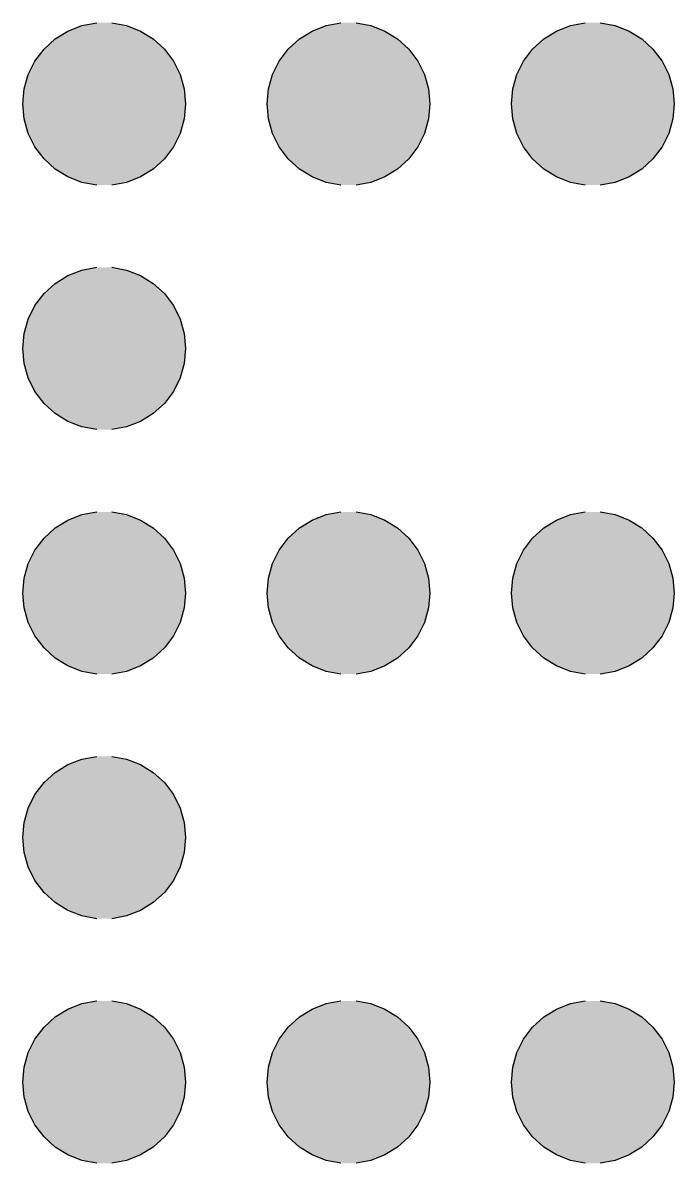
# Model space of a CAD drawing. Extents: x 2971.5 to 3014.5, y 1395.2 to 1402.2.
# Drawn here: x 2983.53 to 2987.53, y 1395.22 to 1402.22 of the extents above; entities that cross this region are included whole.
import ezdxf

# ---------------------------------------------------------------- set-up
doc = ezdxf.new("R2010")
doc.units = 0
doc.layers.add('E', color=7, linetype='CONTINUOUS')

# ---------------------------------------------------------------- blocks, each defined once
blk = doc.blocks.new('*U9')
at = {"layer": 'E', "linetype": 'CONTINUOUS'}
for p, q in [((2983.7249, 1402.1163), (2983.8033, 1402.1649)), ((2983.8033, 1402.1649), (2983.8894, 1402.1982)), ((2983.8894, 1402.1982), (2983.9801, 1402.2152)), ((2984.0723, 1402.2152), (2984.163, 1402.1982)), ((2984.163, 1402.1982), (2984.2491, 1402.1649)), ((2984.2491, 1402.1649), (2984.3275, 1402.1163)), ((2985.2249, 1402.1163), (2985.3033, 1402.1649)), ((2985.3033, 1402.1649), (2985.3894, 1402.1982)), ((2985.3894, 1402.1982), (2985.4801, 1402.2152)), ((2985.5723, 1402.2152), (2985.663, 1402.1982)), ((2985.663, 1402.1982), (2985.7491, 1402.1649)), ((2985.7491, 1402.1649), (2985.8275, 1402.1163)), ((2986.7249, 1402.1163), (2986.8033, 1402.1649)), ((2986.8033, 1402.1649), (2986.8894, 1402.1982)), ((2986.8894, 1402.1982), (2986.9801, 1402.2152)), ((2987.0723, 1402.2152), (2987.163, 1402.1982)), ((2987.163, 1402.1982), (2987.2491, 1402.1649)), ((2987.2491, 1402.1649), (2987.3275, 1402.1163)), ((2983.6567, 1402.0542), (2983.7249, 1402.1163)), ((2984.3275, 1402.1163), (2984.3957, 1402.0542)), ((2985.1567, 1402.0542), (2985.2249, 1402.1163)), ((2985.8275, 1402.1163), (2985.8957, 1402.0542)), ((2986.6567, 1402.0542), (2986.7249, 1402.1163)), ((2987.3275, 1402.1163), (2987.3957, 1402.0542)), ((2983.6011, 1401.9805), (2983.6567, 1402.0542)), ((2984.3957, 1402.0542), (2984.4513, 1401.9805)), ((2985.1011, 1401.9805), (2985.1567, 1402.0542)), ((2985.8957, 1402.0542), (2985.9513, 1401.9805)), ((2986.6011, 1401.9805), (2986.6567, 1402.0542)), ((2987.3957, 1402.0542), (2987.4513, 1401.9805)), ((2983.56, 1401.8979), (2983.6011, 1401.9805)), ((2984.4513, 1401.9805), (2984.4924, 1401.8979)), ((2985.06, 1401.8979), (2985.1011, 1401.9805)), ((2985.9513, 1401.9805), (2985.9924, 1401.8979)), ((2986.56, 1401.8979), (2986.6011, 1401.9805)), ((2987.4513, 1401.9805), (2987.4924, 1401.8979)), ((2983.5347, 1401.8092), (2983.56, 1401.8979)), ((2984.4924, 1401.8979), (2984.5177, 1401.8092)), ((2985.0347, 1401.8092), (2985.06, 1401.8979)), ((2985.9924, 1401.8979), (2986.0177, 1401.8092)), ((2986.5347, 1401.8092), (2986.56, 1401.8979)), ((2987.4924, 1401.8979), (2987.5177, 1401.8092)), ((2983.5262, 1401.7173), (2983.5347, 1401.8092)), ((2984.5177, 1401.8092), (2984.5262, 1401.7173)), ((2985.0262, 1401.7173), (2985.0347, 1401.8092)), ((2986.0177, 1401.8092), (2986.0262, 1401.7173)), ((2986.5262, 1401.7173), (2986.5347, 1401.8092)), ((2987.5177, 1401.8092), (2987.5262, 1401.7173)), ((2983.5347, 1401.6254), (2983.5262, 1401.7173)), ((2984.5262, 1401.7173), (2984.5177, 1401.6254)), ((2985.0347, 1401.6254), (2985.0262, 1401.7173)), ((2986.0262, 1401.7173), (2986.0177, 1401.6254)), ((2986.5347, 1401.6254), (2986.5262, 1401.7173)), ((2987.5262, 1401.7173), (2987.5177, 1401.6254)), ((2983.56, 1401.5367), (2983.5347, 1401.6254)), ((2984.5177, 1401.6254), (2984.4924, 1401.5367)), ((2985.06, 1401.5367), (2985.0347, 1401.6254)), ((2986.0177, 1401.6254), (2985.9924, 1401.5367)), ((2986.56, 1401.5367), (2986.5347, 1401.6254)), ((2987.5177, 1401.6254), (2987.4924, 1401.5367)), ((2983.6011, 1401.4541), (2983.56, 1401.5367)), ((2984.4924, 1401.5367), (2984.4513, 1401.4541)), ((2985.1011, 1401.4541), (2985.06, 1401.5367)), ((2985.9924, 1401.5367), (2985.9513, 1401.4541)), ((2986.6011, 1401.4541), (2986.56, 1401.5367)), ((2987.4924, 1401.5367), (2987.4513, 1401.4541)), ((2983.6567, 1401.3805), (2983.6011, 1401.4541)), ((2984.4513, 1401.4541), (2984.3957, 1401.3805)), ((2985.1567, 1401.3805), (2985.1011, 1401.4541)), ((2985.9513, 1401.4541), (2985.8957, 1401.3805)), ((2986.6567, 1401.3805), (2986.6011, 1401.4541)), ((2987.4513, 1401.4541), (2987.3957, 1401.3805)), ((2983.7249, 1401.3183), (2983.6567, 1401.3805)), ((2983.8033, 1401.2697), (2983.7249, 1401.3183)), ((2984.3275, 1401.3183), (2984.2491, 1401.2697)), ((2984.3957, 1401.3805), (2984.3275, 1401.3183)), ((2985.2249, 1401.3183), (2985.1567, 1401.3805)), ((2985.3033, 1401.2697), (2985.2249, 1401.3183)), ((2985.8275, 1401.3183), (2985.7491, 1401.2697)), ((2985.8957, 1401.3805), (2985.8275, 1401.3183)), ((2986.7249, 1401.3183), (2986.6567, 1401.3805)), ((2986.8033, 1401.2697), (2986.7249, 1401.3183)), ((2987.3275, 1401.3183), (2987.2491, 1401.2697)), ((2987.3957, 1401.3805), (2987.3275, 1401.3183)), ((2983.8894, 1401.2364), (2983.8033, 1401.2697)), ((2984.2491, 1401.2697), (2984.163, 1401.2364)), ((2985.3894, 1401.2364), (2985.3033, 1401.2697)), ((2985.7491, 1401.2697), (2985.663, 1401.2364)), ((2986.8894, 1401.2364), (2986.8033, 1401.2697)), ((2987.2491, 1401.2697), (2987.163, 1401.2364)), ((2983.9801, 1401.2194), (2983.8894, 1401.2364)), ((2984.163, 1401.2364), (2984.0723, 1401.2194)), ((2985.4801, 1401.2194), (2985.3894, 1401.2364)), ((2985.663, 1401.2364), (2985.5723, 1401.2194)), ((2986.9801, 1401.2194), (2986.8894, 1401.2364)), ((2987.163, 1401.2364), (2987.0723, 1401.2194)), ((2983.8033, 1400.6649), (2983.8894, 1400.6982)), ((2983.8894, 1400.6982), (2983.9801, 1400.7152)), ((2984.0723, 1400.7152), (2984.163, 1400.6982)), ((2984.163, 1400.6982), (2984.2491, 1400.6649)), ((2983.6567, 1400.5542), (2983.7249, 1400.6163)), ((2983.7249, 1400.6163), (2983.8033, 1400.6649)), ((2984.2491, 1400.6649), (2984.3275, 1400.6163)), ((2984.3275, 1400.6163), (2984.3957, 1400.5542)), ((2983.6011, 1400.4805), (2983.6567, 1400.5542)), ((2984.3957, 1400.5542), (2984.4513, 1400.4805)), ((2983.56, 1400.3979), (2983.6011, 1400.4805)), ((2984.4513, 1400.4805), (2984.4924, 1400.3979)), ((2983.5347, 1400.3092), (2983.56, 1400.3979)), ((2984.4924, 1400.3979), (2984.5177, 1400.3092)), ((2983.5262, 1400.2173), (2983.5347, 1400.3092)), ((2984.5177, 1400.3092), (2984.5262, 1400.2173)), ((2983.5347, 1400.1254), (2983.5262, 1400.2173)), ((2984.5262, 1400.2173), (2984.5177, 1400.1254)), ((2983.56, 1400.0367), (2983.5347, 1400.1254)), ((2984.5177, 1400.1254), (2984.4924, 1400.0367)), ((2983.6011, 1399.9541), (2983.56, 1400.0367)), ((2984.4924, 1400.0367), (2984.4513, 1399.9541)), ((2983.6567, 1399.8805), (2983.6011, 1399.9541)), ((2984.4513, 1399.9541), (2984.3957, 1399.8805)), ((2983.7249, 1399.8183), (2983.6567, 1399.8805)), ((2984.3957, 1399.8805), (2984.3275, 1399.8183)), ((2983.8033, 1399.7697), (2983.7249, 1399.8183)), ((2984.3275, 1399.8183), (2984.2491, 1399.7697)), ((2983.8894, 1399.7364), (2983.8033, 1399.7697)), ((2983.9801, 1399.7194), (2983.8894, 1399.7364)), ((2984.163, 1399.7364), (2984.0723, 1399.7194)), ((2984.2491, 1399.7697), (2984.163, 1399.7364)), ((2983.7249, 1399.1163), (2983.8033, 1399.1649)), ((2983.8033, 1399.1649), (2983.8894, 1399.1982)), ((2983.8894, 1399.1982), (2983.9801, 1399.2152)), ((2984.0723, 1399.2152), (2984.163, 1399.1982)), ((2984.163, 1399.1982), (2984.2491, 1399.1649)), ((2984.2491, 1399.1649), (2984.3275, 1399.1163)), ((2985.2249, 1399.1163), (2985.3033, 1399.1649)), ((2985.3033, 1399.1649), (2985.3894, 1399.1982)), ((2985.3894, 1399.1982), (2985.4801, 1399.2152)), ((2985.5723, 1399.2152), (2985.663, 1399.1982)), ((2985.663, 1399.1982), (2985.7491, 1399.1649)), ((2985.7491, 1399.1649), (2985.8275, 1399.1163)), ((2986.7249, 1399.1163), (2986.8033, 1399.1649)), ((2986.8033, 1399.1649), (2986.8894, 1399.1982)), ((2986.8894, 1399.1982), (2986.9801, 1399.2152)), ((2987.0723, 1399.2152), (2987.163, 1399.1982)), ((2987.163, 1399.1982), (2987.2491, 1399.1649)), ((2987.2491, 1399.1649), (2987.3275, 1399.1163)), ((2983.6567, 1399.0542), (2983.7249, 1399.1163)), ((2984.3275, 1399.1163), (2984.3957, 1399.0542)), ((2985.1567, 1399.0542), (2985.2249, 1399.1163)), ((2985.8275, 1399.1163), (2985.8957, 1399.0542)), ((2986.6567, 1399.0542), (2986.7249, 1399.1163)), ((2987.3275, 1399.1163), (2987.3957, 1399.0542)), ((2983.6011, 1398.9805), (2983.6567, 1399.0542)), ((2984.3957, 1399.0542), (2984.4513, 1398.9805)), ((2985.1011, 1398.9805), (2985.1567, 1399.0542)), ((2985.8957, 1399.0542), (2985.9513, 1398.9805)), ((2986.6011, 1398.9805), (2986.6567, 1399.0542)), ((2987.3957, 1399.0542), (2987.4513, 1398.9805)), ((2983.56, 1398.8979), (2983.6011, 1398.9805)), ((2984.4513, 1398.9805), (2984.4924, 1398.8979)), ((2985.06, 1398.8979), (2985.1011, 1398.9805)), ((2985.9513, 1398.9805), (2985.9924, 1398.8979)), ((2986.56, 1398.8979), (2986.6011, 1398.9805)), ((2987.4513, 1398.9805), (2987.4924, 1398.8979)), ((2983.5347, 1398.8092), (2983.56, 1398.8979)), ((2984.4924, 1398.8979), (2984.5177, 1398.8092)), ((2985.0347, 1398.8092), (2985.06, 1398.8979)), ((2985.9924, 1398.8979), (2986.0177, 1398.8092)), ((2986.5347, 1398.8092), (2986.56, 1398.8979)), ((2987.4924, 1398.8979), (2987.5177, 1398.8092)), ((2983.5262, 1398.7173), (2983.5347, 1398.8092)), ((2984.5177, 1398.8092), (2984.5262, 1398.7173)), ((2985.0262, 1398.7173), (2985.0347, 1398.8092)), ((2986.0177, 1398.8092), (2986.0262, 1398.7173)), ((2986.5262, 1398.7173), (2986.5347, 1398.8092)), ((2987.5177, 1398.8092), (2987.5262, 1398.7173)), ((2983.5347, 1398.6254), (2983.5262, 1398.7173)), ((2984.5262, 1398.7173), (2984.5177, 1398.6254)), ((2985.0347, 1398.6254), (2985.0262, 1398.7173)), ((2986.0262, 1398.7173), (2986.0177, 1398.6254)), ((2986.5347, 1398.6254), (2986.5262, 1398.7173)), ((2987.5262, 1398.7173), (2987.5177, 1398.6254)), ((2983.56, 1398.5367), (2983.5347, 1398.6254)), ((2984.5177, 1398.6254), (2984.4924, 1398.5367)), ((2985.06, 1398.5367), (2985.0347, 1398.6254)), ((2986.0177, 1398.6254), (2985.9924, 1398.5367)), ((2986.56, 1398.5367), (2986.5347, 1398.6254)), ((2987.5177, 1398.6254), (2987.4924, 1398.5367)), ((2983.6011, 1398.4541), (2983.56, 1398.5367)), ((2984.4924, 1398.5367), (2984.4513, 1398.4541)), ((2985.1011, 1398.4541), (2985.06, 1398.5367)), ((2985.9924, 1398.5367), (2985.9513, 1398.4541)), ((2986.6011, 1398.4541), (2986.56, 1398.5367)), ((2987.4924, 1398.5367), (2987.4513, 1398.4541)), ((2983.6567, 1398.3805), (2983.6011, 1398.4541)), ((2984.4513, 1398.4541), (2984.3957, 1398.3805)), ((2985.1567, 1398.3805), (2985.1011, 1398.4541)), ((2985.9513, 1398.4541), (2985.8957, 1398.3805)), ((2986.6567, 1398.3805), (2986.6011, 1398.4541)), ((2987.4513, 1398.4541), (2987.3957, 1398.3805)), ((2983.7249, 1398.3183), (2983.6567, 1398.3805)), ((2984.3957, 1398.3805), (2984.3275, 1398.3183)), ((2985.2249, 1398.3183), (2985.1567, 1398.3805)), ((2985.8957, 1398.3805), (2985.8275, 1398.3183)), ((2986.7249, 1398.3183), (2986.6567, 1398.3805)), ((2987.3957, 1398.3805), (2987.3275, 1398.3183)), ((2983.8033, 1398.2697), (2983.7249, 1398.3183)), ((2984.3275, 1398.3183), (2984.2491, 1398.2697)), ((2985.3033, 1398.2697), (2985.2249, 1398.3183)), ((2985.8275, 1398.3183), (2985.7491, 1398.2697)), ((2986.8033, 1398.2697), (2986.7249, 1398.3183)), ((2987.3275, 1398.3183), (2987.2491, 1398.2697)), ((2983.8894, 1398.2364), (2983.8033, 1398.2697)), ((2984.2491, 1398.2697), (2984.163, 1398.2364)), ((2985.3894, 1398.2364), (2985.3033, 1398.2697)), ((2985.7491, 1398.2697), (2985.663, 1398.2364)), ((2986.8894, 1398.2364), (2986.8033, 1398.2697)), ((2987.2491, 1398.2697), (2987.163, 1398.2364)), ((2983.9801, 1398.2194), (2983.8894, 1398.2364)), ((2984.163, 1398.2364), (2984.0723, 1398.2194)), ((2985.4801, 1398.2194), (2985.3894, 1398.2364)), ((2985.663, 1398.2364), (2985.5723, 1398.2194)), ((2986.9801, 1398.2194), (2986.8894, 1398.2364)), ((2987.163, 1398.2364), (2987.0723, 1398.2194)), ((2983.8033, 1397.6649), (2983.8894, 1397.6982)), ((2983.8894, 1397.6982), (2983.9801, 1397.7152)), ((2984.0723, 1397.7152), (2984.163, 1397.6982)), ((2984.163, 1397.6982), (2984.2491, 1397.6649)), ((2983.6567, 1397.5542), (2983.7249, 1397.6163)), ((2983.7249, 1397.6163), (2983.8033, 1397.6649)), ((2984.2491, 1397.6649), (2984.3275, 1397.6163)), ((2984.3275, 1397.6163), (2984.3957, 1397.5542)), ((2983.6011, 1397.4805), (2983.6567, 1397.5542)), ((2984.3957, 1397.5542), (2984.4513, 1397.4805)), ((2983.56, 1397.3979), (2983.6011, 1397.4805)), ((2984.4513, 1397.4805), (2984.4924, 1397.3979)), ((2983.5347, 1397.3092), (2983.56, 1397.3979)), ((2984.4924, 1397.3979), (2984.5177, 1397.3092)), ((2983.5262, 1397.2173), (2983.5347, 1397.3092)), ((2984.5177, 1397.3092), (2984.5262, 1397.2173)), ((2983.5347, 1397.1254), (2983.5262, 1397.2173)), ((2984.5262, 1397.2173), (2984.5177, 1397.1254)), ((2983.56, 1397.0367), (2983.5347, 1397.1254)), ((2984.5177, 1397.1254), (2984.4924, 1397.0367)), ((2983.6011, 1396.9541), (2983.56, 1397.0367)), ((2984.4924, 1397.0367), (2984.4513, 1396.9541)), ((2983.6567, 1396.8805), (2983.6011, 1396.9541)), ((2984.4513, 1396.9541), (2984.3957, 1396.8805)), ((2983.7249, 1396.8183), (2983.6567, 1396.8805)), ((2984.3957, 1396.8805), (2984.3275, 1396.8183)), ((2983.8033, 1396.7697), (2983.7249, 1396.8183)), ((2983.8894, 1396.7364), (2983.8033, 1396.7697)), ((2984.2491, 1396.7697), (2984.163, 1396.7364)), ((2984.3275, 1396.8183), (2984.2491, 1396.7697)), ((2983.9801, 1396.7194), (2983.8894, 1396.7364)), ((2984.163, 1396.7364), (2984.0723, 1396.7194)), ((2983.8894, 1396.1982), (2983.9801, 1396.2152)), ((2984.0723, 1396.2152), (2984.163, 1396.1982)), ((2985.3894, 1396.1982), (2985.4801, 1396.2152)), ((2985.5723, 1396.2152), (2985.663, 1396.1982)), ((2986.8894, 1396.1982), (2986.9801, 1396.2152)), ((2987.0723, 1396.2152), (2987.163, 1396.1982)), ((2983.7249, 1396.1163), (2983.8033, 1396.1649)), ((2983.8033, 1396.1649), (2983.8894, 1396.1982)), ((2984.163, 1396.1982), (2984.2491, 1396.1649)), ((2984.2491, 1396.1649), (2984.3275, 1396.1163)), ((2985.2249, 1396.1163), (2985.3033, 1396.1649)), ((2985.3033, 1396.1649), (2985.3894, 1396.1982)), ((2985.663, 1396.1982), (2985.7491, 1396.1649)), ((2985.7491, 1396.1649), (2985.8275, 1396.1163)), ((2986.7249, 1396.1163), (2986.8033, 1396.1649)), ((2986.8033, 1396.1649), (2986.8894, 1396.1982)), ((2987.163, 1396.1982), (2987.2491, 1396.1649)), ((2987.2491, 1396.1649), (2987.3275, 1396.1163)), ((2983.6567, 1396.0542), (2983.7249, 1396.1163)), ((2984.3275, 1396.1163), (2984.3957, 1396.0542)), ((2985.1567, 1396.0542), (2985.2249, 1396.1163)), ((2985.8275, 1396.1163), (2985.8957, 1396.0542)), ((2986.6567, 1396.0542), (2986.7249, 1396.1163)), ((2987.3275, 1396.1163), (2987.3957, 1396.0542)), ((2983.6011, 1395.9805), (2983.6567, 1396.0542)), ((2984.3957, 1396.0542), (2984.4513, 1395.9805)), ((2985.1011, 1395.9805), (2985.1567, 1396.0542)), ((2985.8957, 1396.0542), (2985.9513, 1395.9805)), ((2986.6011, 1395.9805), (2986.6567, 1396.0542)), ((2987.3957, 1396.0542), (2987.4513, 1395.9805)), ((2983.56, 1395.8979), (2983.6011, 1395.9805)), ((2984.4513, 1395.9805), (2984.4924, 1395.8979)), ((2985.06, 1395.8979), (2985.1011, 1395.9805)), ((2985.9513, 1395.9805), (2985.9924, 1395.8979)), ((2986.56, 1395.8979), (2986.6011, 1395.9805)), ((2987.4513, 1395.9805), (2987.4924, 1395.8979)), ((2983.5347, 1395.8092), (2983.56, 1395.8979)), ((2984.4924, 1395.8979), (2984.5177, 1395.8092)), ((2985.0347, 1395.8092), (2985.06, 1395.8979)), ((2985.9924, 1395.8979), (2986.0177, 1395.8092)), ((2986.5347, 1395.8092), (2986.56, 1395.8979)), ((2987.4924, 1395.8979), (2987.5177, 1395.8092)), ((2983.5262, 1395.7173), (2983.5347, 1395.8092)), ((2984.5177, 1395.8092), (2984.5262, 1395.7173)), ((2985.0262, 1395.7173), (2985.0347, 1395.8092)), ((2986.0177, 1395.8092), (2986.0262, 1395.7173)), ((2986.5262, 1395.7173), (2986.5347, 1395.8092)), ((2987.5177, 1395.8092), (2987.5262, 1395.7173)), ((2983.5347, 1395.6254), (2983.5262, 1395.7173)), ((2984.5262, 1395.7173), (2984.5177, 1395.6254)), ((2985.0347, 1395.6254), (2985.0262, 1395.7173)), ((2986.0262, 1395.7173), (2986.0177, 1395.6254)), ((2986.5347, 1395.6254), (2986.5262, 1395.7173)), ((2987.5262, 1395.7173), (2987.5177, 1395.6254)), ((2983.56, 1395.5367), (2983.5347, 1395.6254)), ((2984.5177, 1395.6254), (2984.4924, 1395.5367)), ((2985.06, 1395.5367), (2985.0347, 1395.6254)), ((2986.0177, 1395.6254), (2985.9924, 1395.5367)), ((2986.56, 1395.5367), (2986.5347, 1395.6254)), ((2987.5177, 1395.6254), (2987.4924, 1395.5367)), ((2983.6011, 1395.4541), (2983.56, 1395.5367)), ((2984.4924, 1395.5367), (2984.4513, 1395.4541)), ((2985.1011, 1395.4541), (2985.06, 1395.5367)), ((2985.9924, 1395.5367), (2985.9513, 1395.4541)), ((2986.6011, 1395.4541), (2986.56, 1395.5367)), ((2987.4924, 1395.5367), (2987.4513, 1395.4541)), ((2983.6567, 1395.3805), (2983.6011, 1395.4541)), ((2984.4513, 1395.4541), (2984.3957, 1395.3805)), ((2985.1567, 1395.3805), (2985.1011, 1395.4541)), ((2985.9513, 1395.4541), (2985.8957, 1395.3805)), ((2986.6567, 1395.3805), (2986.6011, 1395.4541)), ((2987.4513, 1395.4541), (2987.3957, 1395.3805)), ((2983.7249, 1395.3183), (2983.6567, 1395.3805)), ((2984.3957, 1395.3805), (2984.3275, 1395.3183)), ((2985.2249, 1395.3183), (2985.1567, 1395.3805)), ((2985.8957, 1395.3805), (2985.8275, 1395.3183)), ((2986.7249, 1395.3183), (2986.6567, 1395.3805)), ((2987.3957, 1395.3805), (2987.3275, 1395.3183)), ((2983.8033, 1395.2697), (2983.7249, 1395.3183)), ((2984.3275, 1395.3183), (2984.2491, 1395.2697)), ((2985.3033, 1395.2697), (2985.2249, 1395.3183)), ((2985.8275, 1395.3183), (2985.7491, 1395.2697)), ((2986.8033, 1395.2697), (2986.7249, 1395.3183)), ((2987.3275, 1395.3183), (2987.2491, 1395.2697)), ((2983.8894, 1395.2364), (2983.8033, 1395.2697)), ((2983.9801, 1395.2194), (2983.8894, 1395.2364)), ((2984.163, 1395.2364), (2984.0723, 1395.2194)), ((2984.2491, 1395.2697), (2984.163, 1395.2364)), ((2985.3894, 1395.2364), (2985.3033, 1395.2697)), ((2985.4801, 1395.2194), (2985.3894, 1395.2364)), ((2985.663, 1395.2364), (2985.5723, 1395.2194)), ((2985.7491, 1395.2697), (2985.663, 1395.2364)), ((2986.8894, 1395.2364), (2986.8033, 1395.2697)), ((2986.9801, 1395.2194), (2986.8894, 1395.2364)), ((2987.163, 1395.2364), (2987.0723, 1395.2194)), ((2987.2491, 1395.2697), (2987.163, 1395.2364))]:
    blk.add_line(p, q, dxfattribs=at)
at = {"layer": 'E', "linetype": 'CONTINUOUS', "extrusion": (0, 0, -1)}
for points in [[(-2983.8033, 1402.1649), (-2984.3275, 1402.1163), (-2983.7249, 1402.1163)], [(-2983.8894, 1402.1982), (-2984.2491, 1402.1649), (-2983.8033, 1402.1649)], [(-2983.8033, 1402.1649), (-2984.2491, 1402.1649), (-2984.3275, 1402.1163)], [(-2983.9801, 1402.2152), (-2984.163, 1402.1982), (-2983.8894, 1402.1982)], [(-2983.8894, 1402.1982), (-2984.163, 1402.1982), (-2984.2491, 1402.1649)], [(-2983.9801, 1402.2152), (-2984.0723, 1402.2152), (-2984.163, 1402.1982)], [(-2985.3033, 1402.1649), (-2985.8275, 1402.1163), (-2985.2249, 1402.1163)], [(-2985.3894, 1402.1982), (-2985.7491, 1402.1649), (-2985.3033, 1402.1649)], [(-2985.3033, 1402.1649), (-2985.7491, 1402.1649), (-2985.8275, 1402.1163)], [(-2985.4801, 1402.2152), (-2985.663, 1402.1982), (-2985.3894, 1402.1982)], [(-2985.3894, 1402.1982), (-2985.663, 1402.1982), (-2985.7491, 1402.1649)], [(-2985.4801, 1402.2152), (-2985.5723, 1402.2152), (-2985.663, 1402.1982)], [(-2986.8033, 1402.1649), (-2987.3275, 1402.1163), (-2986.7249, 1402.1163)], [(-2986.8894, 1402.1982), (-2987.2491, 1402.1649), (-2986.8033, 1402.1649)], [(-2986.8033, 1402.1649), (-2987.2491, 1402.1649), (-2987.3275, 1402.1163)], [(-2986.9801, 1402.2152), (-2987.163, 1402.1982), (-2986.8894, 1402.1982)], [(-2986.8894, 1402.1982), (-2987.163, 1402.1982), (-2987.2491, 1402.1649)], [(-2986.9801, 1402.2152), (-2987.0723, 1402.2152), (-2987.163, 1402.1982)], [(-2983.7249, 1402.1163), (-2984.3957, 1402.0542), (-2983.6567, 1402.0542)], [(-2983.7249, 1402.1163), (-2984.3275, 1402.1163), (-2984.3957, 1402.0542)], [(-2985.2249, 1402.1163), (-2985.8957, 1402.0542), (-2985.1567, 1402.0542)], [(-2985.2249, 1402.1163), (-2985.8275, 1402.1163), (-2985.8957, 1402.0542)], [(-2986.7249, 1402.1163), (-2987.3957, 1402.0542), (-2986.6567, 1402.0542)], [(-2986.7249, 1402.1163), (-2987.3275, 1402.1163), (-2987.3957, 1402.0542)], [(-2983.6567, 1402.0542), (-2984.4513, 1401.9805), (-2983.6011, 1401.9805)], [(-2983.6567, 1402.0542), (-2984.3957, 1402.0542), (-2984.4513, 1401.9805)], [(-2985.1567, 1402.0542), (-2985.9513, 1401.9805), (-2985.1011, 1401.9805)], [(-2985.1567, 1402.0542), (-2985.8957, 1402.0542), (-2985.9513, 1401.9805)], [(-2986.6567, 1402.0542), (-2987.4513, 1401.9805), (-2986.6011, 1401.9805)], [(-2986.6567, 1402.0542), (-2987.3957, 1402.0542), (-2987.4513, 1401.9805)], [(-2983.6011, 1401.9805), (-2984.4924, 1401.8979), (-2983.56, 1401.8979)], [(-2983.6011, 1401.9805), (-2984.4513, 1401.9805), (-2984.4924, 1401.8979)], [(-2985.1011, 1401.9805), (-2985.9924, 1401.8979), (-2985.06, 1401.8979)], [(-2985.1011, 1401.9805), (-2985.9513, 1401.9805), (-2985.9924, 1401.8979)], [(-2986.6011, 1401.9805), (-2987.4924, 1401.8979), (-2986.56, 1401.8979)], [(-2986.6011, 1401.9805), (-2987.4513, 1401.9805), (-2987.4924, 1401.8979)], [(-2983.56, 1401.8979), (-2984.5177, 1401.8092), (-2983.5347, 1401.8092)], [(-2983.56, 1401.8979), (-2984.4924, 1401.8979), (-2984.5177, 1401.8092)], [(-2985.06, 1401.8979), (-2986.0177, 1401.8092), (-2985.0347, 1401.8092)], [(-2985.06, 1401.8979), (-2985.9924, 1401.8979), (-2986.0177, 1401.8092)], [(-2986.56, 1401.8979), (-2987.5177, 1401.8092), (-2986.5347, 1401.8092)], [(-2986.56, 1401.8979), (-2987.4924, 1401.8979), (-2987.5177, 1401.8092)], [(-2983.5347, 1401.8092), (-2984.5262, 1401.7173), (-2983.5262, 1401.7173)], [(-2983.5347, 1401.8092), (-2984.5177, 1401.8092), (-2984.5262, 1401.7173)], [(-2985.0347, 1401.8092), (-2986.0262, 1401.7173), (-2985.0262, 1401.7173)], [(-2985.0347, 1401.8092), (-2986.0177, 1401.8092), (-2986.0262, 1401.7173)], [(-2986.5347, 1401.8092), (-2987.5262, 1401.7173), (-2986.5262, 1401.7173)], [(-2986.5347, 1401.8092), (-2987.5177, 1401.8092), (-2987.5262, 1401.7173)], [(-2983.5262, 1401.7173), (-2984.5177, 1401.6254), (-2983.5347, 1401.6254)], [(-2983.5262, 1401.7173), (-2984.5262, 1401.7173), (-2984.5177, 1401.6254)], [(-2985.0262, 1401.7173), (-2986.0177, 1401.6254), (-2985.0347, 1401.6254)], [(-2985.0262, 1401.7173), (-2986.0262, 1401.7173), (-2986.0177, 1401.6254)], [(-2986.5262, 1401.7173), (-2987.5177, 1401.6254), (-2986.5347, 1401.6254)], [(-2986.5262, 1401.7173), (-2987.5262, 1401.7173), (-2987.5177, 1401.6254)], [(-2983.5347, 1401.6254), (-2984.4924, 1401.5367), (-2983.56, 1401.5367)], [(-2983.5347, 1401.6254), (-2984.5177, 1401.6254), (-2984.4924, 1401.5367)], [(-2985.0347, 1401.6254), (-2985.9924, 1401.5367), (-2985.06, 1401.5367)], [(-2985.0347, 1401.6254), (-2986.0177, 1401.6254), (-2985.9924, 1401.5367)], [(-2986.5347, 1401.6254), (-2987.4924, 1401.5367), (-2986.56, 1401.5367)], [(-2986.5347, 1401.6254), (-2987.5177, 1401.6254), (-2987.4924, 1401.5367)], [(-2983.56, 1401.5367), (-2984.4513, 1401.4541), (-2983.6011, 1401.4541)], [(-2983.56, 1401.5367), (-2984.4924, 1401.5367), (-2984.4513, 1401.4541)], [(-2985.06, 1401.5367), (-2985.9513, 1401.4541), (-2985.1011, 1401.4541)], [(-2985.06, 1401.5367), (-2985.9924, 1401.5367), (-2985.9513, 1401.4541)], [(-2986.56, 1401.5367), (-2987.4513, 1401.4541), (-2986.6011, 1401.4541)], [(-2986.56, 1401.5367), (-2987.4924, 1401.5367), (-2987.4513, 1401.4541)], [(-2983.6011, 1401.4541), (-2984.3957, 1401.3805), (-2983.6567, 1401.3805)], [(-2983.6011, 1401.4541), (-2984.4513, 1401.4541), (-2984.3957, 1401.3805)], [(-2985.1011, 1401.4541), (-2985.8957, 1401.3805), (-2985.1567, 1401.3805)], [(-2985.1011, 1401.4541), (-2985.9513, 1401.4541), (-2985.8957, 1401.3805)], [(-2986.6011, 1401.4541), (-2987.3957, 1401.3805), (-2986.6567, 1401.3805)], [(-2986.6011, 1401.4541), (-2987.4513, 1401.4541), (-2987.3957, 1401.3805)], [(-2983.6567, 1401.3805), (-2984.3275, 1401.3183), (-2983.7249, 1401.3183)], [(-2983.6567, 1401.3805), (-2984.3957, 1401.3805), (-2984.3275, 1401.3183)], [(-2983.7249, 1401.3183), (-2984.2491, 1401.2697), (-2983.8033, 1401.2697)], [(-2983.7249, 1401.3183), (-2984.3275, 1401.3183), (-2984.2491, 1401.2697)], [(-2985.1567, 1401.3805), (-2985.8275, 1401.3183), (-2985.2249, 1401.3183)], [(-2985.1567, 1401.3805), (-2985.8957, 1401.3805), (-2985.8275, 1401.3183)], [(-2985.2249, 1401.3183), (-2985.7491, 1401.2697), (-2985.3033, 1401.2697)], [(-2985.2249, 1401.3183), (-2985.8275, 1401.3183), (-2985.7491, 1401.2697)], [(-2986.6567, 1401.3805), (-2987.3275, 1401.3183), (-2986.7249, 1401.3183)], [(-2986.6567, 1401.3805), (-2987.3957, 1401.3805), (-2987.3275, 1401.3183)], [(-2986.7249, 1401.3183), (-2987.2491, 1401.2697), (-2986.8033, 1401.2697)], [(-2986.7249, 1401.3183), (-2987.3275, 1401.3183), (-2987.2491, 1401.2697)], [(-2983.8033, 1401.2697), (-2984.163, 1401.2364), (-2983.8894, 1401.2364)], [(-2983.8033, 1401.2697), (-2984.2491, 1401.2697), (-2984.163, 1401.2364)], [(-2985.3033, 1401.2697), (-2985.663, 1401.2364), (-2985.3894, 1401.2364)], [(-2985.3033, 1401.2697), (-2985.7491, 1401.2697), (-2985.663, 1401.2364)], [(-2986.8033, 1401.2697), (-2987.163, 1401.2364), (-2986.8894, 1401.2364)], [(-2986.8033, 1401.2697), (-2987.2491, 1401.2697), (-2987.163, 1401.2364)], [(-2983.8894, 1401.2364), (-2984.0723, 1401.2194), (-2983.9801, 1401.2194)], [(-2983.8894, 1401.2364), (-2984.163, 1401.2364), (-2984.0723, 1401.2194)], [(-2985.3894, 1401.2364), (-2985.5723, 1401.2194), (-2985.4801, 1401.2194)], [(-2985.3894, 1401.2364), (-2985.663, 1401.2364), (-2985.5723, 1401.2194)], [(-2986.8894, 1401.2364), (-2987.0723, 1401.2194), (-2986.9801, 1401.2194)], [(-2986.8894, 1401.2364), (-2987.163, 1401.2364), (-2987.0723, 1401.2194)], [(-2983.8894, 1400.6982), (-2984.2491, 1400.6649), (-2983.8033, 1400.6649)], [(-2983.9801, 1400.7152), (-2984.163, 1400.6982), (-2983.8894, 1400.6982)], [(-2983.8894, 1400.6982), (-2984.163, 1400.6982), (-2984.2491, 1400.6649)], [(-2983.9801, 1400.7152), (-2984.0723, 1400.7152), (-2984.163, 1400.6982)], [(-2983.7249, 1400.6163), (-2984.3957, 1400.5542), (-2983.6567, 1400.5542)], [(-2983.8033, 1400.6649), (-2984.3275, 1400.6163), (-2983.7249, 1400.6163)], [(-2983.7249, 1400.6163), (-2984.3275, 1400.6163), (-2984.3957, 1400.5542)], [(-2983.8033, 1400.6649), (-2984.2491, 1400.6649), (-2984.3275, 1400.6163)], [(-2983.6567, 1400.5542), (-2984.4513, 1400.4805), (-2983.6011, 1400.4805)], [(-2983.6567, 1400.5542), (-2984.3957, 1400.5542), (-2984.4513, 1400.4805)], [(-2983.6011, 1400.4805), (-2984.4924, 1400.3979), (-2983.56, 1400.3979)], [(-2983.6011, 1400.4805), (-2984.4513, 1400.4805), (-2984.4924, 1400.3979)], [(-2983.56, 1400.3979), (-2984.5177, 1400.3092), (-2983.5347, 1400.3092)], [(-2983.56, 1400.3979), (-2984.4924, 1400.3979), (-2984.5177, 1400.3092)], [(-2983.5347, 1400.3092), (-2984.5262, 1400.2173), (-2983.5262, 1400.2173)], [(-2983.5347, 1400.3092), (-2984.5177, 1400.3092), (-2984.5262, 1400.2173)], [(-2983.5262, 1400.2173), (-2984.5177, 1400.1254), (-2983.5347, 1400.1254)], [(-2983.5262, 1400.2173), (-2984.5262, 1400.2173), (-2984.5177, 1400.1254)], [(-2983.5347, 1400.1254), (-2984.4924, 1400.0367), (-2983.56, 1400.0367)], [(-2983.5347, 1400.1254), (-2984.5177, 1400.1254), (-2984.4924, 1400.0367)], [(-2983.56, 1400.0367), (-2984.4513, 1399.9541), (-2983.6011, 1399.9541)], [(-2983.56, 1400.0367), (-2984.4924, 1400.0367), (-2984.4513, 1399.9541)], [(-2983.6011, 1399.9541), (-2984.3957, 1399.8805), (-2983.6567, 1399.8805)], [(-2983.6011, 1399.9541), (-2984.4513, 1399.9541), (-2984.3957, 1399.8805)], [(-2983.6567, 1399.8805), (-2984.3275, 1399.8183), (-2983.7249, 1399.8183)], [(-2983.6567, 1399.8805), (-2984.3957, 1399.8805), (-2984.3275, 1399.8183)], [(-2983.7249, 1399.8183), (-2984.2491, 1399.7697), (-2983.8033, 1399.7697)], [(-2983.7249, 1399.8183), (-2984.3275, 1399.8183), (-2984.2491, 1399.7697)], [(-2983.8033, 1399.7697), (-2984.163, 1399.7364), (-2983.8894, 1399.7364)], [(-2983.8033, 1399.7697), (-2984.2491, 1399.7697), (-2984.163, 1399.7364)], [(-2983.8894, 1399.7364), (-2984.0723, 1399.7194), (-2983.9801, 1399.7194)], [(-2983.8894, 1399.7364), (-2984.163, 1399.7364), (-2984.0723, 1399.7194)], [(-2983.8033, 1399.1649), (-2984.3275, 1399.1163), (-2983.7249, 1399.1163)], [(-2983.8894, 1399.1982), (-2984.2491, 1399.1649), (-2983.8033, 1399.1649)], [(-2983.8033, 1399.1649), (-2984.2491, 1399.1649), (-2984.3275, 1399.1163)], [(-2983.9801, 1399.2152), (-2984.163, 1399.1982), (-2983.8894, 1399.1982)], [(-2983.8894, 1399.1982), (-2984.163, 1399.1982), (-2984.2491, 1399.1649)], [(-2983.9801, 1399.2152), (-2984.0723, 1399.2152), (-2984.163, 1399.1982)], [(-2985.3033, 1399.1649), (-2985.8275, 1399.1163), (-2985.2249, 1399.1163)], [(-2985.3894, 1399.1982), (-2985.7491, 1399.1649), (-2985.3033, 1399.1649)], [(-2985.3033, 1399.1649), (-2985.7491, 1399.1649), (-2985.8275, 1399.1163)], [(-2985.4801, 1399.2152), (-2985.663, 1399.1982), (-2985.3894, 1399.1982)], [(-2985.3894, 1399.1982), (-2985.663, 1399.1982), (-2985.7491, 1399.1649)], [(-2985.4801, 1399.2152), (-2985.5723, 1399.2152), (-2985.663, 1399.1982)], [(-2986.8033, 1399.1649), (-2987.3275, 1399.1163), (-2986.7249, 1399.1163)], [(-2986.8894, 1399.1982), (-2987.2491, 1399.1649), (-2986.8033, 1399.1649)], [(-2986.8033, 1399.1649), (-2987.2491, 1399.1649), (-2987.3275, 1399.1163)], [(-2986.9801, 1399.2152), (-2987.163, 1399.1982), (-2986.8894, 1399.1982)], [(-2986.8894, 1399.1982), (-2987.163, 1399.1982), (-2987.2491, 1399.1649)], [(-2986.9801, 1399.2152), (-2987.0723, 1399.2152), (-2987.163, 1399.1982)], [(-2983.7249, 1399.1163), (-2984.3957, 1399.0542), (-2983.6567, 1399.0542)], [(-2983.7249, 1399.1163), (-2984.3275, 1399.1163), (-2984.3957, 1399.0542)], [(-2985.2249, 1399.1163), (-2985.8957, 1399.0542), (-2985.1567, 1399.0542)], [(-2985.2249, 1399.1163), (-2985.8275, 1399.1163), (-2985.8957, 1399.0542)], [(-2986.7249, 1399.1163), (-2987.3957, 1399.0542), (-2986.6567, 1399.0542)], [(-2986.7249, 1399.1163), (-2987.3275, 1399.1163), (-2987.3957, 1399.0542)], [(-2983.6567, 1399.0542), (-2984.4513, 1398.9805), (-2983.6011, 1398.9805)], [(-2983.6567, 1399.0542), (-2984.3957, 1399.0542), (-2984.4513, 1398.9805)], [(-2985.1567, 1399.0542), (-2985.9513, 1398.9805), (-2985.1011, 1398.9805)], [(-2985.1567, 1399.0542), (-2985.8957, 1399.0542), (-2985.9513, 1398.9805)], [(-2986.6567, 1399.0542), (-2987.4513, 1398.9805), (-2986.6011, 1398.9805)], [(-2986.6567, 1399.0542), (-2987.3957, 1399.0542), (-2987.4513, 1398.9805)], [(-2983.6011, 1398.9805), (-2984.4924, 1398.8979), (-2983.56, 1398.8979)], [(-2983.6011, 1398.9805), (-2984.4513, 1398.9805), (-2984.4924, 1398.8979)], [(-2985.1011, 1398.9805), (-2985.9924, 1398.8979), (-2985.06, 1398.8979)], [(-2985.1011, 1398.9805), (-2985.9513, 1398.9805), (-2985.9924, 1398.8979)], [(-2986.6011, 1398.9805), (-2987.4924, 1398.8979), (-2986.56, 1398.8979)], [(-2986.6011, 1398.9805), (-2987.4513, 1398.9805), (-2987.4924, 1398.8979)], [(-2983.56, 1398.8979), (-2984.5177, 1398.8092), (-2983.5347, 1398.8092)], [(-2983.56, 1398.8979), (-2984.4924, 1398.8979), (-2984.5177, 1398.8092)], [(-2985.06, 1398.8979), (-2986.0177, 1398.8092), (-2985.0347, 1398.8092)], [(-2985.06, 1398.8979), (-2985.9924, 1398.8979), (-2986.0177, 1398.8092)], [(-2986.56, 1398.8979), (-2987.5177, 1398.8092), (-2986.5347, 1398.8092)], [(-2986.56, 1398.8979), (-2987.4924, 1398.8979), (-2987.5177, 1398.8092)], [(-2983.5347, 1398.8092), (-2984.5262, 1398.7173), (-2983.5262, 1398.7173)], [(-2983.5347, 1398.8092), (-2984.5177, 1398.8092), (-2984.5262, 1398.7173)], [(-2985.0347, 1398.8092), (-2986.0262, 1398.7173), (-2985.0262, 1398.7173)], [(-2985.0347, 1398.8092), (-2986.0177, 1398.8092), (-2986.0262, 1398.7173)], [(-2986.5347, 1398.8092), (-2987.5262, 1398.7173), (-2986.5262, 1398.7173)], [(-2986.5347, 1398.8092), (-2987.5177, 1398.8092), (-2987.5262, 1398.7173)], [(-2983.5262, 1398.7173), (-2984.5177, 1398.6254), (-2983.5347, 1398.6254)], [(-2983.5262, 1398.7173), (-2984.5262, 1398.7173), (-2984.5177, 1398.6254)], [(-2985.0262, 1398.7173), (-2986.0177, 1398.6254), (-2985.0347, 1398.6254)], [(-2985.0262, 1398.7173), (-2986.0262, 1398.7173), (-2986.0177, 1398.6254)], [(-2986.5262, 1398.7173), (-2987.5177, 1398.6254), (-2986.5347, 1398.6254)], [(-2986.5262, 1398.7173), (-2987.5262, 1398.7173), (-2987.5177, 1398.6254)], [(-2983.5347, 1398.6254), (-2984.4924, 1398.5367), (-2983.56, 1398.5367)], [(-2983.5347, 1398.6254), (-2984.5177, 1398.6254), (-2984.4924, 1398.5367)], [(-2985.0347, 1398.6254), (-2985.9924, 1398.5367), (-2985.06, 1398.5367)], [(-2985.0347, 1398.6254), (-2986.0177, 1398.6254), (-2985.9924, 1398.5367)], [(-2986.5347, 1398.6254), (-2987.4924, 1398.5367), (-2986.56, 1398.5367)], [(-2986.5347, 1398.6254), (-2987.5177, 1398.6254), (-2987.4924, 1398.5367)], [(-2983.56, 1398.5367), (-2984.4513, 1398.4541), (-2983.6011, 1398.4541)], [(-2983.56, 1398.5367), (-2984.4924, 1398.5367), (-2984.4513, 1398.4541)], [(-2985.06, 1398.5367), (-2985.9513, 1398.4541), (-2985.1011, 1398.4541)], [(-2985.06, 1398.5367), (-2985.9924, 1398.5367), (-2985.9513, 1398.4541)], [(-2986.56, 1398.5367), (-2987.4513, 1398.4541), (-2986.6011, 1398.4541)], [(-2986.56, 1398.5367), (-2987.4924, 1398.5367), (-2987.4513, 1398.4541)], [(-2983.6011, 1398.4541), (-2984.3957, 1398.3805), (-2983.6567, 1398.3805)], [(-2983.6011, 1398.4541), (-2984.4513, 1398.4541), (-2984.3957, 1398.3805)], [(-2985.1011, 1398.4541), (-2985.8957, 1398.3805), (-2985.1567, 1398.3805)], [(-2985.1011, 1398.4541), (-2985.9513, 1398.4541), (-2985.8957, 1398.3805)], [(-2986.6011, 1398.4541), (-2987.3957, 1398.3805), (-2986.6567, 1398.3805)], [(-2986.6011, 1398.4541), (-2987.4513, 1398.4541), (-2987.3957, 1398.3805)], [(-2983.6567, 1398.3805), (-2984.3275, 1398.3183), (-2983.7249, 1398.3183)], [(-2983.6567, 1398.3805), (-2984.3957, 1398.3805), (-2984.3275, 1398.3183)], [(-2985.1567, 1398.3805), (-2985.8275, 1398.3183), (-2985.2249, 1398.3183)], [(-2985.1567, 1398.3805), (-2985.8957, 1398.3805), (-2985.8275, 1398.3183)], [(-2986.6567, 1398.3805), (-2987.3275, 1398.3183), (-2986.7249, 1398.3183)], [(-2986.6567, 1398.3805), (-2987.3957, 1398.3805), (-2987.3275, 1398.3183)], [(-2983.7249, 1398.3183), (-2984.2491, 1398.2697), (-2983.8033, 1398.2697)], [(-2983.7249, 1398.3183), (-2984.3275, 1398.3183), (-2984.2491, 1398.2697)], [(-2985.2249, 1398.3183), (-2985.7491, 1398.2697), (-2985.3033, 1398.2697)], [(-2985.2249, 1398.3183), (-2985.8275, 1398.3183), (-2985.7491, 1398.2697)], [(-2986.7249, 1398.3183), (-2987.2491, 1398.2697), (-2986.8033, 1398.2697)], [(-2986.7249, 1398.3183), (-2987.3275, 1398.3183), (-2987.2491, 1398.2697)], [(-2983.8033, 1398.2697), (-2984.163, 1398.2364), (-2983.8894, 1398.2364)], [(-2983.8033, 1398.2697), (-2984.2491, 1398.2697), (-2984.163, 1398.2364)], [(-2985.3033, 1398.2697), (-2985.663, 1398.2364), (-2985.3894, 1398.2364)], [(-2985.3033, 1398.2697), (-2985.7491, 1398.2697), (-2985.663, 1398.2364)], [(-2986.8033, 1398.2697), (-2987.163, 1398.2364), (-2986.8894, 1398.2364)], [(-2986.8033, 1398.2697), (-2987.2491, 1398.2697), (-2987.163, 1398.2364)], [(-2983.8894, 1398.2364), (-2984.0723, 1398.2194), (-2983.9801, 1398.2194)], [(-2983.8894, 1398.2364), (-2984.163, 1398.2364), (-2984.0723, 1398.2194)], [(-2985.3894, 1398.2364), (-2985.5723, 1398.2194), (-2985.4801, 1398.2194)], [(-2985.3894, 1398.2364), (-2985.663, 1398.2364), (-2985.5723, 1398.2194)], [(-2986.8894, 1398.2364), (-2987.0723, 1398.2194), (-2986.9801, 1398.2194)], [(-2986.8894, 1398.2364), (-2987.163, 1398.2364), (-2987.0723, 1398.2194)], [(-2983.8894, 1397.6982), (-2984.2491, 1397.6649), (-2983.8033, 1397.6649)], [(-2983.9801, 1397.7152), (-2984.163, 1397.6982), (-2983.8894, 1397.6982)], [(-2983.8894, 1397.6982), (-2984.163, 1397.6982), (-2984.2491, 1397.6649)], [(-2983.9801, 1397.7152), (-2984.0723, 1397.7152), (-2984.163, 1397.6982)], [(-2983.7249, 1397.6163), (-2984.3957, 1397.5542), (-2983.6567, 1397.5542)], [(-2983.8033, 1397.6649), (-2984.3275, 1397.6163), (-2983.7249, 1397.6163)], [(-2983.7249, 1397.6163), (-2984.3275, 1397.6163), (-2984.3957, 1397.5542)], [(-2983.8033, 1397.6649), (-2984.2491, 1397.6649), (-2984.3275, 1397.6163)], [(-2983.6567, 1397.5542), (-2984.4513, 1397.4805), (-2983.6011, 1397.4805)], [(-2983.6567, 1397.5542), (-2984.3957, 1397.5542), (-2984.4513, 1397.4805)], [(-2983.6011, 1397.4805), (-2984.4924, 1397.3979), (-2983.56, 1397.3979)], [(-2983.6011, 1397.4805), (-2984.4513, 1397.4805), (-2984.4924, 1397.3979)], [(-2983.56, 1397.3979), (-2984.5177, 1397.3092), (-2983.5347, 1397.3092)], [(-2983.56, 1397.3979), (-2984.4924, 1397.3979), (-2984.5177, 1397.3092)], [(-2983.5347, 1397.3092), (-2984.5262, 1397.2173), (-2983.5262, 1397.2173)], [(-2983.5347, 1397.3092), (-2984.5177, 1397.3092), (-2984.5262, 1397.2173)], [(-2983.5262, 1397.2173), (-2984.5177, 1397.1254), (-2983.5347, 1397.1254)], [(-2983.5262, 1397.2173), (-2984.5262, 1397.2173), (-2984.5177, 1397.1254)], [(-2983.5347, 1397.1254), (-2984.4924, 1397.0367), (-2983.56, 1397.0367)], [(-2983.5347, 1397.1254), (-2984.5177, 1397.1254), (-2984.4924, 1397.0367)], [(-2983.56, 1397.0367), (-2984.4513, 1396.9541), (-2983.6011, 1396.9541)], [(-2983.56, 1397.0367), (-2984.4924, 1397.0367), (-2984.4513, 1396.9541)], [(-2983.6011, 1396.9541), (-2984.3957, 1396.8805), (-2983.6567, 1396.8805)], [(-2983.6011, 1396.9541), (-2984.4513, 1396.9541), (-2984.3957, 1396.8805)], [(-2983.6567, 1396.8805), (-2984.3275, 1396.8183), (-2983.7249, 1396.8183)], [(-2983.6567, 1396.8805), (-2984.3957, 1396.8805), (-2984.3275, 1396.8183)], [(-2983.7249, 1396.8183), (-2984.2491, 1396.7697), (-2983.8033, 1396.7697)], [(-2983.7249, 1396.8183), (-2984.3275, 1396.8183), (-2984.2491, 1396.7697)], [(-2983.8033, 1396.7697), (-2984.163, 1396.7364), (-2983.8894, 1396.7364)], [(-2983.8033, 1396.7697), (-2984.2491, 1396.7697), (-2984.163, 1396.7364)], [(-2983.8894, 1396.7364), (-2984.0723, 1396.7194), (-2983.9801, 1396.7194)], [(-2983.8894, 1396.7364), (-2984.163, 1396.7364), (-2984.0723, 1396.7194)], [(-2983.9801, 1396.2152), (-2984.163, 1396.1982), (-2983.8894, 1396.1982)], [(-2983.9801, 1396.2152), (-2984.0723, 1396.2152), (-2984.163, 1396.1982)], [(-2985.4801, 1396.2152), (-2985.663, 1396.1982), (-2985.3894, 1396.1982)], [(-2985.4801, 1396.2152), (-2985.5723, 1396.2152), (-2985.663, 1396.1982)], [(-2986.9801, 1396.2152), (-2987.163, 1396.1982), (-2986.8894, 1396.1982)], [(-2986.9801, 1396.2152), (-2987.0723, 1396.2152), (-2987.163, 1396.1982)], [(-2983.8033, 1396.1649), (-2984.3275, 1396.1163), (-2983.7249, 1396.1163)], [(-2983.8894, 1396.1982), (-2984.2491, 1396.1649), (-2983.8033, 1396.1649)], [(-2983.8033, 1396.1649), (-2984.2491, 1396.1649), (-2984.3275, 1396.1163)], [(-2983.8894, 1396.1982), (-2984.163, 1396.1982), (-2984.2491, 1396.1649)], [(-2985.3033, 1396.1649), (-2985.8275, 1396.1163), (-2985.2249, 1396.1163)], [(-2985.3894, 1396.1982), (-2985.7491, 1396.1649), (-2985.3033, 1396.1649)], [(-2985.3033, 1396.1649), (-2985.7491, 1396.1649), (-2985.8275, 1396.1163)], [(-2985.3894, 1396.1982), (-2985.663, 1396.1982), (-2985.7491, 1396.1649)], [(-2986.8033, 1396.1649), (-2987.3275, 1396.1163), (-2986.7249, 1396.1163)], [(-2986.8894, 1396.1982), (-2987.2491, 1396.1649), (-2986.8033, 1396.1649)], [(-2986.8033, 1396.1649), (-2987.2491, 1396.1649), (-2987.3275, 1396.1163)], [(-2986.8894, 1396.1982), (-2987.163, 1396.1982), (-2987.2491, 1396.1649)], [(-2983.7249, 1396.1163), (-2984.3957, 1396.0542), (-2983.6567, 1396.0542)], [(-2983.7249, 1396.1163), (-2984.3275, 1396.1163), (-2984.3957, 1396.0542)], [(-2985.2249, 1396.1163), (-2985.8957, 1396.0542), (-2985.1567, 1396.0542)], [(-2985.2249, 1396.1163), (-2985.8275, 1396.1163), (-2985.8957, 1396.0542)], [(-2986.7249, 1396.1163), (-2987.3957, 1396.0542), (-2986.6567, 1396.0542)], [(-2986.7249, 1396.1163), (-2987.3275, 1396.1163), (-2987.3957, 1396.0542)], [(-2983.6567, 1396.0542), (-2984.4513, 1395.9805), (-2983.6011, 1395.9805)], [(-2983.6567, 1396.0542), (-2984.3957, 1396.0542), (-2984.4513, 1395.9805)], [(-2985.1567, 1396.0542), (-2985.9513, 1395.9805), (-2985.1011, 1395.9805)], [(-2985.1567, 1396.0542), (-2985.8957, 1396.0542), (-2985.9513, 1395.9805)], [(-2986.6567, 1396.0542), (-2987.4513, 1395.9805), (-2986.6011, 1395.9805)], [(-2986.6567, 1396.0542), (-2987.3957, 1396.0542), (-2987.4513, 1395.9805)], [(-2983.6011, 1395.9805), (-2984.4924, 1395.8979), (-2983.56, 1395.8979)], [(-2983.6011, 1395.9805), (-2984.4513, 1395.9805), (-2984.4924, 1395.8979)], [(-2985.1011, 1395.9805), (-2985.9924, 1395.8979), (-2985.06, 1395.8979)], [(-2985.1011, 1395.9805), (-2985.9513, 1395.9805), (-2985.9924, 1395.8979)], [(-2986.6011, 1395.9805), (-2987.4924, 1395.8979), (-2986.56, 1395.8979)], [(-2986.6011, 1395.9805), (-2987.4513, 1395.9805), (-2987.4924, 1395.8979)], [(-2983.56, 1395.8979), (-2984.5177, 1395.8092), (-2983.5347, 1395.8092)], [(-2983.56, 1395.8979), (-2984.4924, 1395.8979), (-2984.5177, 1395.8092)], [(-2985.06, 1395.8979), (-2986.0177, 1395.8092), (-2985.0347, 1395.8092)], [(-2985.06, 1395.8979), (-2985.9924, 1395.8979), (-2986.0177, 1395.8092)], [(-2986.56, 1395.8979), (-2987.5177, 1395.8092), (-2986.5347, 1395.8092)], [(-2986.56, 1395.8979), (-2987.4924, 1395.8979), (-2987.5177, 1395.8092)], [(-2983.5347, 1395.8092), (-2984.5262, 1395.7173), (-2983.5262, 1395.7173)], [(-2983.5347, 1395.8092), (-2984.5177, 1395.8092), (-2984.5262, 1395.7173)], [(-2985.0347, 1395.8092), (-2986.0262, 1395.7173), (-2985.0262, 1395.7173)], [(-2985.0347, 1395.8092), (-2986.0177, 1395.8092), (-2986.0262, 1395.7173)], [(-2986.5347, 1395.8092), (-2987.5262, 1395.7173), (-2986.5262, 1395.7173)], [(-2986.5347, 1395.8092), (-2987.5177, 1395.8092), (-2987.5262, 1395.7173)], [(-2983.5262, 1395.7173), (-2984.5177, 1395.6254), (-2983.5347, 1395.6254)], [(-2983.5262, 1395.7173), (-2984.5262, 1395.7173), (-2984.5177, 1395.6254)], [(-2985.0262, 1395.7173), (-2986.0177, 1395.6254), (-2985.0347, 1395.6254)], [(-2985.0262, 1395.7173), (-2986.0262, 1395.7173), (-2986.0177, 1395.6254)], [(-2986.5262, 1395.7173), (-2987.5177, 1395.6254), (-2986.5347, 1395.6254)], [(-2986.5262, 1395.7173), (-2987.5262, 1395.7173), (-2987.5177, 1395.6254)], [(-2983.5347, 1395.6254), (-2984.4924, 1395.5367), (-2983.56, 1395.5367)], [(-2983.5347, 1395.6254), (-2984.5177, 1395.6254), (-2984.4924, 1395.5367)], [(-2985.0347, 1395.6254), (-2985.9924, 1395.5367), (-2985.06, 1395.5367)], [(-2985.0347, 1395.6254), (-2986.0177, 1395.6254), (-2985.9924, 1395.5367)], [(-2986.5347, 1395.6254), (-2987.4924, 1395.5367), (-2986.56, 1395.5367)], [(-2986.5347, 1395.6254), (-2987.5177, 1395.6254), (-2987.4924, 1395.5367)], [(-2983.56, 1395.5367), (-2984.4513, 1395.4541), (-2983.6011, 1395.4541)], [(-2983.56, 1395.5367), (-2984.4924, 1395.5367), (-2984.4513, 1395.4541)], [(-2985.06, 1395.5367), (-2985.9513, 1395.4541), (-2985.1011, 1395.4541)], [(-2985.06, 1395.5367), (-2985.9924, 1395.5367), (-2985.9513, 1395.4541)], [(-2986.56, 1395.5367), (-2987.4513, 1395.4541), (-2986.6011, 1395.4541)], [(-2986.56, 1395.5367), (-2987.4924, 1395.5367), (-2987.4513, 1395.4541)], [(-2983.6011, 1395.4541), (-2984.3957, 1395.3805), (-2983.6567, 1395.3805)], [(-2983.6011, 1395.4541), (-2984.4513, 1395.4541), (-2984.3957, 1395.3805)], [(-2985.1011, 1395.4541), (-2985.8957, 1395.3805), (-2985.1567, 1395.3805)], [(-2985.1011, 1395.4541), (-2985.9513, 1395.4541), (-2985.8957, 1395.3805)], [(-2986.6011, 1395.4541), (-2987.3957, 1395.3805), (-2986.6567, 1395.3805)], [(-2986.6011, 1395.4541), (-2987.4513, 1395.4541), (-2987.3957, 1395.3805)], [(-2983.6567, 1395.3805), (-2984.3275, 1395.3183), (-2983.7249, 1395.3183)], [(-2983.6567, 1395.3805), (-2984.3957, 1395.3805), (-2984.3275, 1395.3183)], [(-2985.1567, 1395.3805), (-2985.8275, 1395.3183), (-2985.2249, 1395.3183)], [(-2985.1567, 1395.3805), (-2985.8957, 1395.3805), (-2985.8275, 1395.3183)], [(-2986.6567, 1395.3805), (-2987.3275, 1395.3183), (-2986.7249, 1395.3183)], [(-2986.6567, 1395.3805), (-2987.3957, 1395.3805), (-2987.3275, 1395.3183)], [(-2983.7249, 1395.3183), (-2984.2491, 1395.2697), (-2983.8033, 1395.2697)], [(-2983.7249, 1395.3183), (-2984.3275, 1395.3183), (-2984.2491, 1395.2697)], [(-2985.2249, 1395.3183), (-2985.7491, 1395.2697), (-2985.3033, 1395.2697)], [(-2985.2249, 1395.3183), (-2985.8275, 1395.3183), (-2985.7491, 1395.2697)], [(-2986.7249, 1395.3183), (-2987.2491, 1395.2697), (-2986.8033, 1395.2697)], [(-2986.7249, 1395.3183), (-2987.3275, 1395.3183), (-2987.2491, 1395.2697)], [(-2983.8033, 1395.2697), (-2984.163, 1395.2364), (-2983.8894, 1395.2364)], [(-2983.8033, 1395.2697), (-2984.2491, 1395.2697), (-2984.163, 1395.2364)], [(-2983.8894, 1395.2364), (-2984.0723, 1395.2194), (-2983.9801, 1395.2194)], [(-2983.8894, 1395.2364), (-2984.163, 1395.2364), (-2984.0723, 1395.2194)], [(-2985.3033, 1395.2697), (-2985.663, 1395.2364), (-2985.3894, 1395.2364)], [(-2985.3033, 1395.2697), (-2985.7491, 1395.2697), (-2985.663, 1395.2364)], [(-2985.3894, 1395.2364), (-2985.5723, 1395.2194), (-2985.4801, 1395.2194)], [(-2985.3894, 1395.2364), (-2985.663, 1395.2364), (-2985.5723, 1395.2194)], [(-2986.8033, 1395.2697), (-2987.163, 1395.2364), (-2986.8894, 1395.2364)], [(-2986.8033, 1395.2697), (-2987.2491, 1395.2697), (-2987.163, 1395.2364)], [(-2986.8894, 1395.2364), (-2987.0723, 1395.2194), (-2986.9801, 1395.2194)], [(-2986.8894, 1395.2364), (-2987.163, 1395.2364), (-2987.0723, 1395.2194)]]:
    blk.add_solid(points, dxfattribs=at)

msp = doc.modelspace()

# ---------------------------------------------------------------- block references
at = {"layer": 'E', "linetype": 'CONTINUOUS'}
msp.add_blockref('*U9', (0, 0), dxfattribs=at)

doc.saveas('drawing.dxf')
